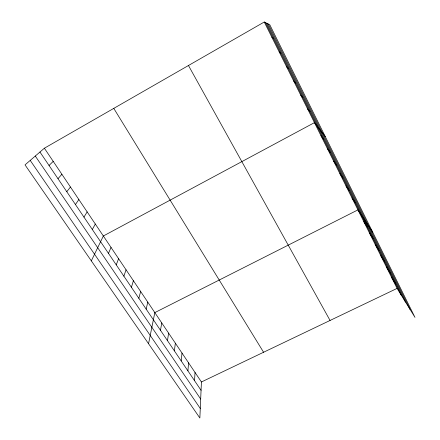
<?xml version="1.0" encoding="UTF-8"?>
<svg xmlns="http://www.w3.org/2000/svg" width="440" height="440" viewBox="0 0 440 440"><rect width="100%" height="100%" fill="white"/><g stroke="black" fill="none" stroke-linecap="round" stroke-linejoin="round"><path stroke-width="0.66" d="M44.38 148.214L201.427 381.975L199.859 418L25.025 164.879L44.38 148.214L264.264 22L269.803 24.8L414.975 317.367L397.084 288.404L264.264 22M194.535 380.661L195.036 372.471M187.913 370.87L188.562 362.835M181.198 360.938L182.001 353.062M174.389 350.867L175.346 343.161M167.486 340.654L168.597 333.118M160.479 330.291L161.755 322.933M148.549 343.717L154.82 312.604L357.935 209.88L372.73 232.227M146.163 309.117L147.78 302.126M138.842 298.293L140.641 291.5M131.417 287.309L133.397 280.72M123.882 276.166L126.049 269.781M116.237 264.853L118.597 258.682M108.471 253.363L111.029 247.418M91.322 260.865L103.351 235.989L314.441 122.639L325.259 136.565M92.334 229.504L95.315 224.032M83.952 217.107L87.159 211.888M75.438 204.512L78.87 199.556M66.781 191.708L70.455 187.022M57.987 178.701L61.903 174.295M49.044 165.473L53.213 161.359M201.427 381.975L397.084 288.404M271.805 37.12L273.257 38.159M279.213 51.981L280.852 53.411M286.495 66.588L288.316 68.392M293.656 80.955L295.647 83.121M300.702 95.079L302.858 97.597M307.626 108.972L309.947 111.826M320.947 135.691L323.565 139.178M327.355 148.538L330.116 152.323M333.658 161.189L336.556 165.259M339.867 173.641L342.898 177.991M30.223 160.407L200.272 408.441M345.983 185.906L349.14 190.526M35.288 156.041L200.684 399.042M39.952 152.026L201.064 390.319M352.006 197.984L355.284 202.862M363.781 221.601L367.29 226.974M369.534 233.145L373.159 238.755M375.21 244.525L378.939 250.36M380.798 255.734L384.632 261.789M386.304 266.783L390.236 273.053M391.732 277.668L395.764 284.147M113.773 108.383L263.582 352.248M188.463 65.511L330.061 320.458M265.524 22.638L401.209 295.081M268.307 24.046L410.212 309.65M266.855 23.309L405.537 302.082"/></g></svg>
